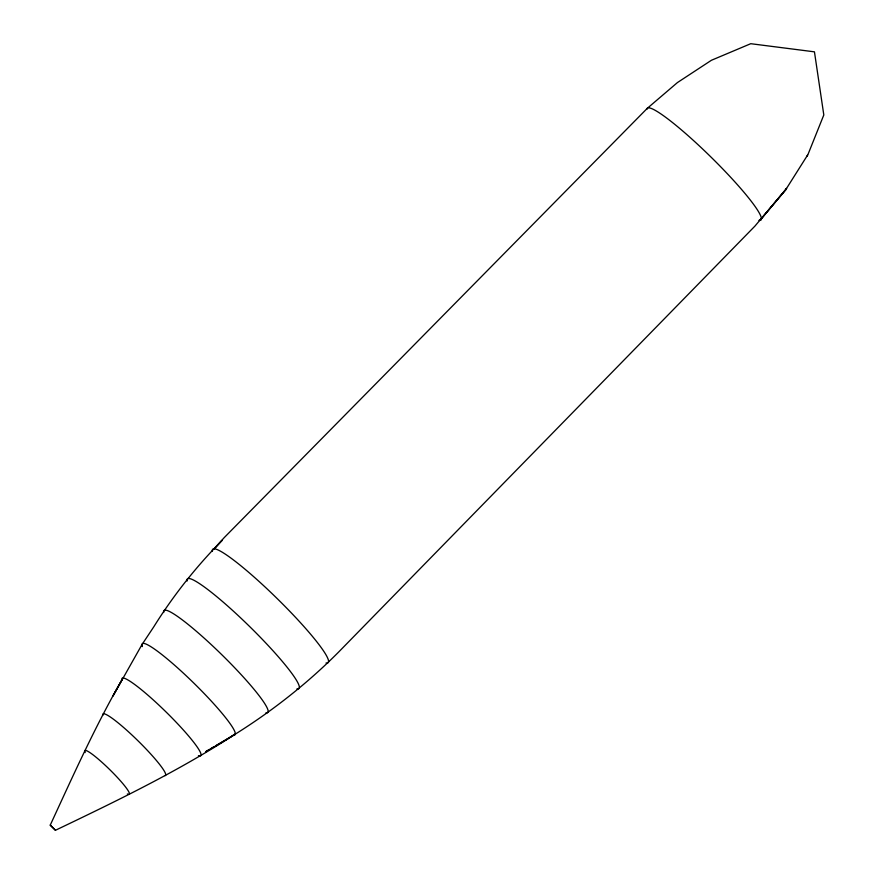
<?xml version="1.0" encoding="UTF-8"?>
<svg xmlns="http://www.w3.org/2000/svg" width="874" height="874" viewBox="0 0 874 874"><rect width="100%" height="100%" fill="white"/><g stroke="black" fill="none" stroke-linecap="round" stroke-linejoin="round"><path stroke-width="1.31" d="M211.672 748.22C257.994 721.979 301.06 689.783 338.642 652.048L754.961 226.071L786.327 188.795L759.921 220.434L785.3 190.379L807.98 154.469L823.811 114.964L814.448 51.839L750.755 43.7L711.425 60.273L677.426 82.571L647.339 108.289L224.181 537.652L214.13 548.872L222.204 540.285C196.322 566.45 173.227 595.62 153.748 626.866L142.014 644.542L112.975 695.999L121.901 679.906C94.96 726.742 72.881 776.134 50.244 825.122L55.433 830.289C116.788 800.901 178.285 771.261 235.39 734.051L215.933 745.598M55.455 830.267L50.222 825.132M806.757 156.479L807.674 155.069M785.595 189.975L786.622 188.391M205.641 751.706L213.649 746.953M205.816 751.662L209.334 749.597M85.171 752.569A31.147 3.846 44.5 0 1 109.84 769.71A31.147 3.846 44.5 0 1 127.331 793.974M102.87 715.227A43.776 5.397 44.5 0 1 137 739.83A43.776 5.397 44.5 0 1 164.935 775.631M121.879 679.83A55.171 6.806 44.5 0 1 167.71 713.61A55.171 6.806 44.5 0 1 198.431 755.671M142.386 646.585A64.96 8.019 44.5 0 1 192.728 682.026A64.96 8.019 44.5 0 1 233.303 735.1M163.722 612.488A72.771 8.98 44.5 0 1 222.313 655.216A72.771 8.98 44.5 0 1 265.915 712.834M187.091 581.046A78.201 9.647 44.5 0 1 250.062 626.953A78.201 9.647 44.5 0 1 296.92 688.887M212.415 551.45A80.9 9.975 44.5 0 1 277.561 598.952A80.9 9.975 44.5 0 1 326.024 663.016M646.891 109.381A79.709 9.832 44.5 0 1 713.184 159.232A79.709 9.832 44.5 0 1 758.916 220.357"/></g></svg>
